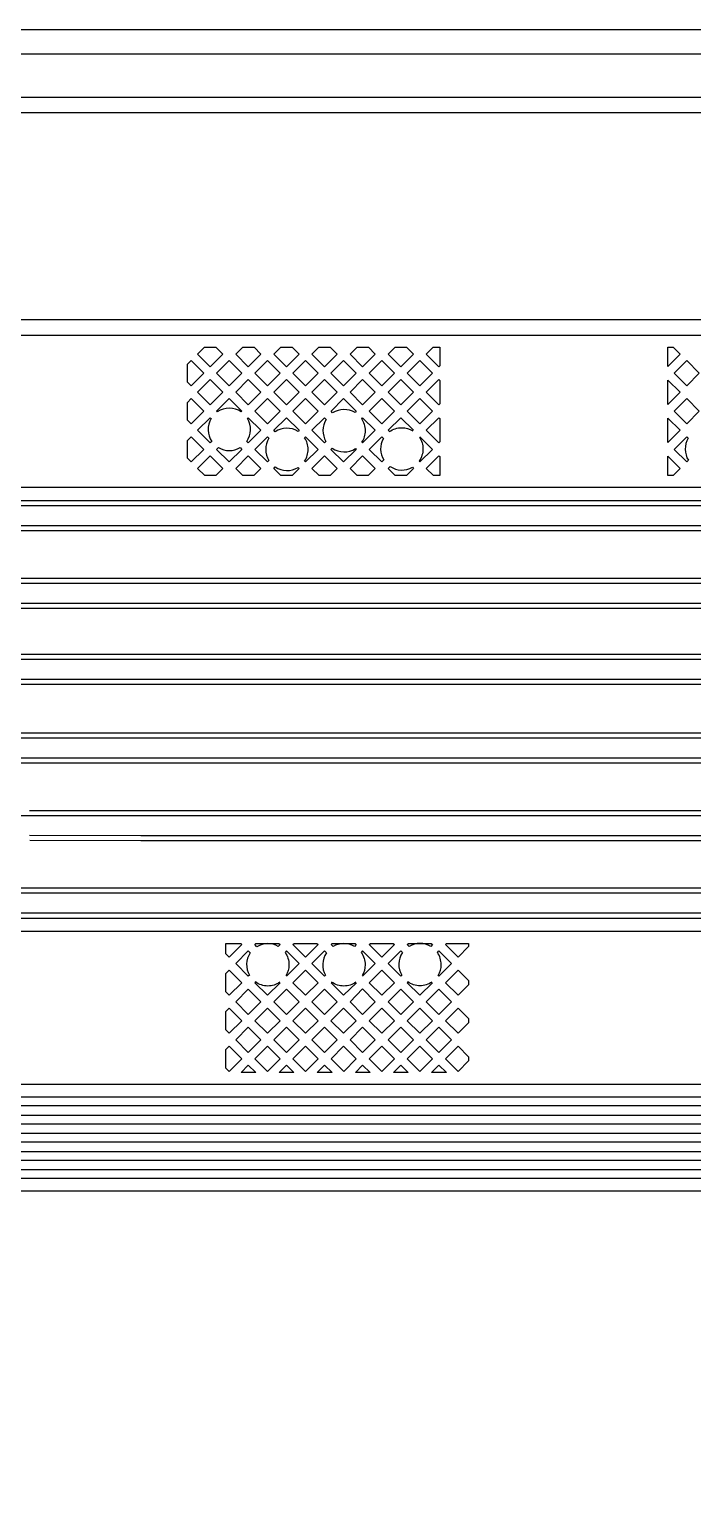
# Model space of a CAD drawing. Header units: millimetres. Extents: x 3175 to 3429, y -23 to 156.
# Drawn here: x 3347.48 to 3353.05, y 90.96 to 103.31 of the extents above; entities that cross this region are included whole.
import ezdxf

# ---------------------------------------------------------------- set-up
doc = ezdxf.new("R2010")
doc.units = ezdxf.units.MM
doc.header["$LTSCALE"] = 23.1
doc.layers.add('gbr-dxf_layer0', color=7, linetype='CONTINUOUS')
doc.layers.add('gbr-outline-dxf_layer1', color=2, linetype='CONTINUOUS')

msp = doc.modelspace()

# ---------------------------------------------------------------- linework, layer by layer
at = {"layer": 'gbr-dxf_layer0'}
for p, q in [((3352.84, 100.164), (3352.84, 100.369)), ((3352.84, 99.844), (3352.84, 100.05)), ((3352.84, 99.568), (3352.84, 99.73)), ((3359.33, 99.466), (3341.502, 99.466)), ((3341.419, 95.743), (3358.993, 95.743)), ((3349.382, 94.556), (3349.259, 94.556)), ((3349.702, 94.556), (3349.578, 94.556)), ((3350.022, 94.556), (3349.898, 94.556)), ((3350.341, 94.556), (3350.218, 94.556)), ((3350.661, 94.556), (3350.537, 94.556)), ((3350.981, 94.556), (3350.857, 94.556)), ((3359.437, 94.455), (3341.911, 94.455)), ((3359.434, 94.276), (3341.915, 94.276)), ((3341.916, 94.353), (3359.436, 94.353)), ((3341.916, 94.2), (3359.146, 94.2)), ((3359.147, 94.124), (3341.914, 94.124)), ((3341.917, 94.048), (3359.148, 94.048)), ((3359.147, 93.972), (3341.917, 93.972)), ((3358.966, 93.819), (3341.915, 93.819)), ((3341.916, 93.895), (3358.964, 93.895)), ((3358.965, 93.667), (3341.915, 93.667)), ((3341.917, 93.743), (3358.964, 93.743))]:
    msp.add_line(p, q, dxfattribs=at)
at = {"layer": 'gbr-dxf_layer0', "color": 1}
for p, q in [((3341.503, 99.359), (3359.328, 99.359)), ((3359.328, 99.314), (3341.502, 99.314)), ((3359.372, 99.104), (3341.502, 99.104)), ((3341.503, 99.149), (3359.371, 99.149))]:
    msp.add_line(p, q, dxfattribs=at)
at = {"layer": 'gbr-dxf_layer0', "color": 2}
for p, q in [((3341.504, 98.497), (3359.582, 98.497)), ((3359.582, 98.452), (3341.503, 98.452))]:
    msp.add_line(p, q, dxfattribs=at)
at = {"layer": 'gbr-dxf_layer0', "color": 3}
for p, q in [((3360.204, 98.022), (3342.7, 98.022)), ((3342.701, 98.067), (3360.205, 98.067)), ((3342.7, 97.858), (3360.203, 97.858)), ((3360.205, 97.813), (3342.699, 97.813))]:
    msp.add_line(p, q, dxfattribs=at)
at = {"layer": 'gbr-dxf_layer0', "color": 4}
for p, q in [((3341.496, 97.197), (3354.219, 97.197)), ((3354.22, 97.152), (3341.497, 97.152))]:
    msp.add_line(p, q, dxfattribs=at)
at = {"layer": 'gbr-dxf_layer0', "color": 5}
for p, q in [((3347.484, 96.757), (3348.418, 96.756)), ((3348.419, 96.756), (3358.57, 96.756)), ((3347.484, 96.712), (3341.497, 96.712)), ((3348.419, 96.711), (3347.485, 96.712)), ((3358.57, 96.711), (3348.42, 96.711)), ((3347.484, 96.548), (3348.419, 96.547)), ((3348.418, 96.502), (3347.486, 96.503)), ((3358.57, 96.502), (3348.419, 96.502)), ((3348.42, 96.547), (3358.571, 96.547))]:
    msp.add_line(p, q, dxfattribs=at)
at = {"layer": 'gbr-dxf_layer0', "color": 6}
for p, q in [((3359.068, 96.063), (3341.387, 96.063)), ((3341.455, 95.896), (3358.981, 95.896)), ((3358.98, 95.851), (3341.456, 95.851))]:
    msp.add_line(p, q, dxfattribs=at)
at = {"layer": 'gbr-dxf_layer0', "linetype": 'Continuous'}
for points in [[(3280.54, 94.446), (3280.54, 102.311, -0.414216), (3281.337, 103.108), (3312.345, 103.108, -0.202307), (3323.015, 98.606, 0.202311), (3324.235, 98.091), (3329.735, 98.091, 0.202315), (3330.956, 98.606, -0.202307), (3341.626, 103.108), (3363.157, 103.108, -0.414217), (3363.953, 102.311), (3363.953, 99.379)], [(3363.221, 101.788), (3363.221, 102.506, 0.198619), (3363.206, 102.542), (3363.022, 102.726, 0.199282), (3362.987, 102.741), (3341.501, 102.741, 0.033096)], [(3281.046, 101.742), (3281.046, 102.31, -0.377394), (3281.314, 102.613), (3312.221, 102.613, -0.202308), (3322.537, 98.261, 0.202304), (3324.111, 97.597), (3329.611, 97.597, 0.118898), (3330.613, 97.838, 0.264777), (3330.852, 97.98, 0.049743), (3331.186, 98.261, -0.012228), (3331.689, 98.753, 0.308379), (3331.923, 98.966, -0.021115), (3332.864, 99.735, 0.268033), (3333.089, 99.901, -0.026221), (3334.359, 100.717, 0.214143), (3334.559, 100.83, -0.03315), (3336.288, 101.636, 0.130853), (3336.422, 101.688, -0.090345), (3341.501, 102.613), (3362.805, 102.613)], [(3361.52, 101.71), (3361.52, 101.113, -0.414254), (3361.47, 101.063), (3361.109, 101.063), (3361.109, 101.015), (3360.78, 101.015), (3360.78, 101.063), (3360.745, 101.063, 0.064068), (3360.532, 101.036, 0.013699), (3360.38, 100.992, 0.036904), (3360.347, 100.994, 0.080213), (3360.275, 100.982, 0.02431), (3360.013, 100.874), (3341.501, 100.874, 0.202298), (3332.432, 97.047, -0.202305), (3329.611, 95.857), (3324.111, 95.857, -0.202305), (3321.29, 97.047, 0.202298), (3312.221, 100.874), (3284.036, 100.874)], [(3341.503, 100.746), (3360.042, 100.746, -0.020329), (3360.25, 100.837)], [(3350.493, 99.947), (3350.504, 99.936, -0.156021), (3350.607, 99.969, -0.138868), (3350.7, 99.942)], [(3350.755, 99.889, -0.147838), (3350.785, 99.791, -0.15603), (3350.752, 99.688)], [(3349.628, 95.565, -0.157288), (3349.661, 95.461, -0.136854), (3349.636, 95.369)], [(3350.266, 95.564, -0.156509), (3350.3, 95.461, -0.134789), (3350.275, 95.37)], [(3349.583, 95.314, -0.14984), (3349.484, 95.283, -0.157289), (3349.38, 95.317), (3349.374, 95.311)], [(3350.223, 95.314, -0.15188), (3350.122, 95.283, -0.156507), (3350.018, 95.316)], [(3350.86, 95.316, -0.150933), (3350.76, 95.285, -0.153092), (3350.658, 95.317), (3350.653, 95.311)], [(3340.035, 93.28, -0.075246), (3341.915, 93.565), (3358.967, 93.565, -0.198651), (3359.262, 93.442), (3359.798, 92.907, -0.016766), (3359.895, 92.802, 0.038969), (3360.012, 92.687, -0.022423), (3360.063, 92.641), (3360.341, 92.363, 0.071019), (3360.488, 92.253, 0.106274), (3360.545, 92.213, 0.270457), (3360.617, 92.107, 0.125985), (3360.663, 92.061, 0.287204), (3360.76, 91.962)]]:
    msp.add_lwpolyline(points, format="xyb", dxfattribs=at)
for points in [[(3348.895, 100.586), (3348.953, 100.645), (3349.048, 100.645), (3349.107, 100.586), (3349, 100.48)], [(3349.214, 100.586), (3349.273, 100.645), (3349.368, 100.645), (3349.426, 100.586), (3349.32, 100.48)], [(3349.534, 100.586), (3349.592, 100.645), (3349.687, 100.645), (3349.746, 100.586), (3349.64, 100.48)], [(3349.854, 100.586), (3349.912, 100.645), (3350.007, 100.645), (3350.066, 100.586), (3349.96, 100.48)], [(3350.173, 100.586), (3350.232, 100.645), (3350.327, 100.645), (3350.385, 100.586), (3350.279, 100.48)], [(3350.493, 100.586), (3350.551, 100.645), (3350.647, 100.645), (3350.705, 100.586), (3350.599, 100.48)], [(3350.813, 100.586), (3350.871, 100.645), (3350.926, 100.645), (3350.926, 100.488), (3350.919, 100.48)], [(3352.84, 100.483), (3352.84, 100.645), (3352.885, 100.645), (3352.943, 100.586)], [(3348.809, 100.352), (3348.809, 100.501), (3348.841, 100.532), (3348.947, 100.426), (3348.841, 100.32)], [(3349.054, 100.426), (3349.16, 100.532), (3349.266, 100.426), (3349.16, 100.32)], [(3349.374, 100.426), (3349.48, 100.532), (3349.586, 100.426), (3349.48, 100.32)], [(3349.694, 100.426), (3349.8, 100.532), (3349.906, 100.426), (3349.8, 100.321)], [(3350.013, 100.426), (3350.119, 100.532), (3350.225, 100.426), (3350.119, 100.32)], [(3350.333, 100.426), (3350.439, 100.532), (3350.545, 100.427), (3350.439, 100.32)], [(3350.653, 100.427), (3350.759, 100.532), (3350.865, 100.426), (3350.759, 100.321)], [(3352.891, 100.426), (3352.997, 100.532), (3353.103, 100.426), (3352.997, 100.32)], [(3348.895, 100.267), (3349, 100.372), (3349.106, 100.266), (3349.001, 100.161)], [(3349.214, 100.266), (3349.32, 100.373), (3349.426, 100.267), (3349.32, 100.16)], [(3349.534, 100.267), (3349.64, 100.373), (3349.746, 100.267), (3349.64, 100.161)], [(3349.854, 100.267), (3349.96, 100.373), (3350.066, 100.266), (3349.96, 100.161)], [(3350.173, 100.266), (3350.279, 100.372), (3350.385, 100.267), (3350.279, 100.161)], [(3350.493, 100.267), (3350.599, 100.373), (3350.705, 100.267), (3350.599, 100.161)], [(3350.813, 100.267), (3350.919, 100.373), (3350.926, 100.365), (3350.926, 100.168), (3350.919, 100.161)], [(3348.809, 100.032), (3348.809, 100.181), (3348.841, 100.213), (3348.947, 100.107), (3348.841, 100.001)], [(3349.374, 100.107), (3349.48, 100.213), (3349.586, 100.107), (3349.48, 100.001)], [(3349.694, 100.107), (3349.8, 100.213), (3349.906, 100.107), (3349.8, 100.001)], [(3350.333, 100.107), (3350.439, 100.213), (3350.545, 100.107), (3350.439, 100.001)], [(3350.653, 100.107), (3350.759, 100.213), (3350.865, 100.107), (3350.759, 100.001)], [(3352.891, 100.107), (3352.997, 100.213), (3353.103, 100.107), (3352.997, 100.001)], [(3350.813, 99.947), (3350.919, 100.053), (3350.926, 100.045), (3350.926, 99.849), (3350.919, 99.841)], [(3348.809, 99.712), (3348.809, 99.861), (3348.841, 99.893), (3348.947, 99.787), (3348.841, 99.681)], [(3348.895, 99.627), (3349.001, 99.733), (3349.106, 99.627), (3349.047, 99.568), (3348.954, 99.568)], [(3349.214, 99.627), (3349.32, 99.733), (3349.426, 99.627), (3349.367, 99.568), (3349.273, 99.568)], [(3349.854, 99.627), (3349.96, 99.733), (3350.066, 99.627), (3350.006, 99.568), (3349.913, 99.568)], [(3350.173, 99.627), (3350.279, 99.733), (3350.385, 99.627), (3350.326, 99.568), (3350.232, 99.568)], [(3350.813, 99.627), (3350.919, 99.733), (3350.926, 99.726), (3350.926, 99.568), (3350.872, 99.568)], [(3349.132, 95.553), (3349.132, 95.641), (3349.256, 95.641), (3349.266, 95.631), (3349.16, 95.525)], [(3349.694, 95.631), (3349.704, 95.641), (3349.896, 95.641), (3349.906, 95.631), (3349.8, 95.525)], [(3350.333, 95.631), (3350.344, 95.641), (3350.535, 95.641), (3350.545, 95.631), (3350.439, 95.525)], [(3350.973, 95.631), (3350.983, 95.641), (3351.167, 95.641), (3351.167, 95.614), (3351.079, 95.525)], [(3349.132, 95.233), (3349.132, 95.389), (3349.16, 95.417), (3349.266, 95.311), (3349.16, 95.205)], [(3349.694, 95.311), (3349.8, 95.417), (3349.906, 95.311), (3349.8, 95.205)], [(3350.333, 95.311), (3350.439, 95.417), (3350.545, 95.311), (3350.439, 95.205)], [(3350.973, 95.311), (3351.079, 95.417), (3351.167, 95.329), (3351.167, 95.294), (3351.079, 95.205)], [(3349.214, 95.151), (3349.32, 95.257), (3349.426, 95.151), (3349.32, 95.045)], [(3349.534, 95.151), (3349.64, 95.257), (3349.746, 95.151), (3349.64, 95.045)], [(3349.854, 95.151), (3349.96, 95.257), (3350.066, 95.151), (3349.96, 95.045)], [(3350.173, 95.151), (3350.279, 95.258), (3350.385, 95.151), (3350.279, 95.045)], [(3350.493, 95.151), (3350.599, 95.257), (3350.705, 95.151), (3350.599, 95.045)], [(3350.813, 95.151), (3350.919, 95.257), (3351.025, 95.151), (3350.919, 95.045)], [(3349.132, 94.914), (3349.132, 95.069), (3349.16, 95.098), (3349.266, 94.992), (3349.16, 94.886)], [(3349.374, 94.992), (3349.48, 95.098), (3349.586, 94.992), (3349.48, 94.886)], [(3349.694, 94.992), (3349.8, 95.097), (3349.906, 94.992), (3349.8, 94.886)], [(3350.013, 94.992), (3350.119, 95.098), (3350.225, 94.992), (3350.119, 94.886)], [(3350.333, 94.992), (3350.439, 95.098), (3350.545, 94.992), (3350.439, 94.886)], [(3350.653, 94.992), (3350.759, 95.097), (3350.865, 94.992), (3350.759, 94.886)], [(3350.973, 94.992), (3351.079, 95.098), (3351.167, 95.009), (3351.167, 94.974), (3351.079, 94.886)], [(3349.214, 94.832), (3349.32, 94.938), (3349.426, 94.832), (3349.32, 94.726)], [(3349.534, 94.832), (3349.64, 94.938), (3349.746, 94.832), (3349.64, 94.726)], [(3349.854, 94.832), (3349.96, 94.938), (3350.066, 94.832), (3349.96, 94.726)], [(3350.173, 94.832), (3350.279, 94.938), (3350.385, 94.832), (3350.279, 94.726)], [(3350.493, 94.832), (3350.599, 94.938), (3350.705, 94.832), (3350.599, 94.726)], [(3350.813, 94.832), (3350.919, 94.938), (3351.025, 94.832), (3350.919, 94.726)], [(3349.132, 94.594), (3349.132, 94.75), (3349.16, 94.778), (3349.266, 94.672), (3349.16, 94.566)], [(3349.374, 94.672), (3349.48, 94.778), (3349.586, 94.672), (3349.48, 94.566)], [(3349.694, 94.672), (3349.8, 94.778), (3349.906, 94.672), (3349.8, 94.566)], [(3350.014, 94.672), (3350.119, 94.778), (3350.225, 94.672), (3350.12, 94.566)], [(3350.333, 94.672), (3350.439, 94.778), (3350.545, 94.672), (3350.439, 94.566)], [(3350.653, 94.672), (3350.759, 94.778), (3350.865, 94.672), (3350.759, 94.566)], [(3350.973, 94.672), (3351.079, 94.778), (3351.167, 94.689), (3351.167, 94.655), (3351.079, 94.566)]]:
    msp.add_lwpolyline(points, close=True, dxfattribs=at)
for points in [[(3352.84, 100.369), (3352.943, 100.266), (3352.84, 100.164)], [(3350.705, 99.947), (3350.599, 100.053), (3350.493, 99.947)], [(3352.84, 100.05), (3352.943, 99.947), (3352.84, 99.844)], [(3350.752, 99.688), (3350.759, 99.681), (3350.865, 99.787), (3350.759, 99.893)], [(3352.84, 99.73), (3352.943, 99.627), (3352.884, 99.568), (3352.84, 99.568)], [(3349.64, 95.365), (3349.746, 95.471), (3349.64, 95.577), (3349.628, 95.565)], [(3350.279, 95.365), (3350.385, 95.471), (3350.279, 95.577), (3350.266, 95.564)], [(3349.374, 95.311), (3349.48, 95.205), (3349.586, 95.311)], [(3350.014, 95.311), (3350.119, 95.205), (3350.226, 95.311)], [(3350.653, 95.311), (3350.759, 95.205), (3350.865, 95.311)], [(3349.259, 94.556), (3349.32, 94.618), (3349.382, 94.556)], [(3349.578, 94.556), (3349.64, 94.618), (3349.702, 94.556)], [(3349.898, 94.556), (3349.96, 94.618), (3350.022, 94.556)], [(3350.218, 94.556), (3350.279, 94.618), (3350.341, 94.556)], [(3350.537, 94.556), (3350.599, 94.618), (3350.661, 94.556)], [(3350.857, 94.556), (3350.919, 94.618), (3350.981, 94.556)]]:
    msp.add_lwpolyline(points, dxfattribs=at)
for points in [[(3349.054, 100.107), (3349.16, 100.213), (3349.266, 100.107), (3349.261, 100.101, 0.310103), (3349.06, 100.101)], [(3350.014, 100.107), (3350.119, 100.213), (3350.225, 100.107), (3350.215, 100.096, 0.285091), (3350.027, 100.093)], [(3348.895, 99.947), (3349.001, 100.053), (3349.008, 100.046, 0.292075), (3349.014, 99.854), (3349.001, 99.841)], [(3349.307, 99.854, 0.293181), (3349.313, 100.046), (3349.32, 100.053), (3349.426, 99.947), (3349.32, 99.841)], [(3349.534, 99.947), (3349.64, 100.053), (3349.746, 99.947), (3349.737, 99.938, 0.292556), (3349.546, 99.935)], [(3349.854, 99.947), (3349.96, 100.053), (3349.974, 100.039, 0.282863), (3349.971, 99.853), (3349.96, 99.841)], [(3350.271, 100.044), (3350.279, 100.053), (3350.385, 99.947), (3350.279, 99.841), (3350.273, 99.847, 0.144409), (3350.302, 99.944, 0.151515)], [(3349.374, 99.787), (3349.48, 99.893), (3349.493, 99.88, 0.283825), (3349.493, 99.693), (3349.48, 99.681)], [(3349.792, 99.885), (3349.8, 99.893), (3349.906, 99.787), (3349.8, 99.681), (3349.792, 99.689, 0.147455), (3349.822, 99.787, 0.147577)], [(3350.333, 99.787), (3350.439, 99.893), (3350.453, 99.879, 0.274385), (3350.456, 99.698), (3350.439, 99.681)], [(3352.891, 99.787), (3352.997, 99.893), (3353.01, 99.88, 0.280287), (3353.011, 99.695), (3352.997, 99.681)], [(3349.054, 99.787), (3349.07, 99.802, 0.275297), (3349.252, 99.802), (3349.266, 99.787), (3349.16, 99.681)], [(3350.013, 99.787), (3350.023, 99.797, 0.300246), (3350.219, 99.793), (3350.225, 99.787), (3350.119, 99.681)], [(3349.534, 99.627), (3349.546, 99.639, 0.292788), (3349.737, 99.636), (3349.746, 99.627), (3349.687, 99.568), (3349.593, 99.568)], [(3350.493, 99.627), (3350.509, 99.643, 0.283864), (3350.696, 99.637), (3350.705, 99.627), (3350.646, 99.568), (3350.552, 99.568)], [(3349.374, 95.631), (3349.384, 95.641), (3349.576, 95.641), (3349.586, 95.631), (3349.571, 95.616, 0.270903), (3349.392, 95.613)], [(3350.014, 95.631), (3350.024, 95.641), (3350.215, 95.641), (3350.225, 95.631), (3350.21, 95.615, 0.269581), (3350.031, 95.614)], [(3350.653, 95.631), (3350.663, 95.641), (3350.855, 95.641), (3350.865, 95.631), (3350.85, 95.616, 0.274227), (3350.669, 95.615)], [(3349.214, 95.471), (3349.32, 95.577), (3349.336, 95.561, 0.284622), (3349.329, 95.374), (3349.32, 95.365)], [(3349.854, 95.471), (3349.96, 95.577), (3349.975, 95.561, 0.287629), (3349.967, 95.373), (3349.96, 95.365)], [(3350.493, 95.471), (3350.599, 95.577), (3350.613, 95.563, 0.290319), (3350.607, 95.373), (3350.599, 95.365)], [(3350.906, 95.564), (3350.919, 95.577), (3351.025, 95.471), (3350.919, 95.365), (3350.912, 95.371, 0.135733), (3350.938, 95.463, 0.153092)]]:
    msp.add_lwpolyline(points, format="xyb", close=True, dxfattribs=at)
at = {"layer": 'gbr-dxf_layer0', "color": 2, "linetype": 'Continuous'}
for points in [[(3359.467, 98.661), (3341.503, 98.661, -0.122577), (3341.492, 98.664, 0.003079), (3341.347, 98.663)], [(3341.496, 98.709), (3341.503, 98.709, -0.121984), (3341.513, 98.706), (3359.465, 98.706)]]:
    msp.add_lwpolyline(points, format="xyb", dxfattribs=at)
at = {"layer": 'gbr-dxf_layer0', "color": 4, "linetype": 'Continuous'}
for points in [[(3341.496, 97.409), (3354.256, 97.409, -0.070486), (3354.262, 97.409), (3354.276, 97.408)], [(3354.273, 97.363), (3354.258, 97.364, -0.05757), (3354.253, 97.364), (3341.497, 97.364)]]:
    msp.add_lwpolyline(points, format="xyb", dxfattribs=at)
at = {"layer": 'gbr-dxf_layer0', "color": 6, "linetype": 'Continuous'}
msp.add_lwpolyline([(3341.388, 96.108), (3359.069, 96.108, -0.060323), (3359.074, 96.108), (3359.168, 96.108)], format="xyb", dxfattribs=at)
at = {"layer": 'gbr-outline-dxf_layer1', "linetype": 'Continuous'}
msp.add_lwpolyline([(3280.337, 90.711), (3280.337, 102.311, -0.414215), (3281.337, 103.311), (3312.345, 103.311, -0.202312), (3323.161, 98.748, 0.202309), (3324.235, 98.295), (3329.735, 98.295, 0.202214), (3330.809, 98.748, -0.202322), (3341.626, 103.311), (3363.157, 103.311, -0.414215), (3364.157, 102.311), (3364.157, 90.711, -0.414215), (3363.157, 89.711), (3342.04, 89.711, 0.196009), (3340.293, 88.999, -0.196007), (3329.735, 84.695), (3324.235, 84.695, -0.196007), (3313.678, 88.999, 0.196013), (3311.93, 89.711), (3281.337, 89.711, -0.414215)], format="xyb", close=True, dxfattribs=at)

doc.saveas('drawing.dxf')
